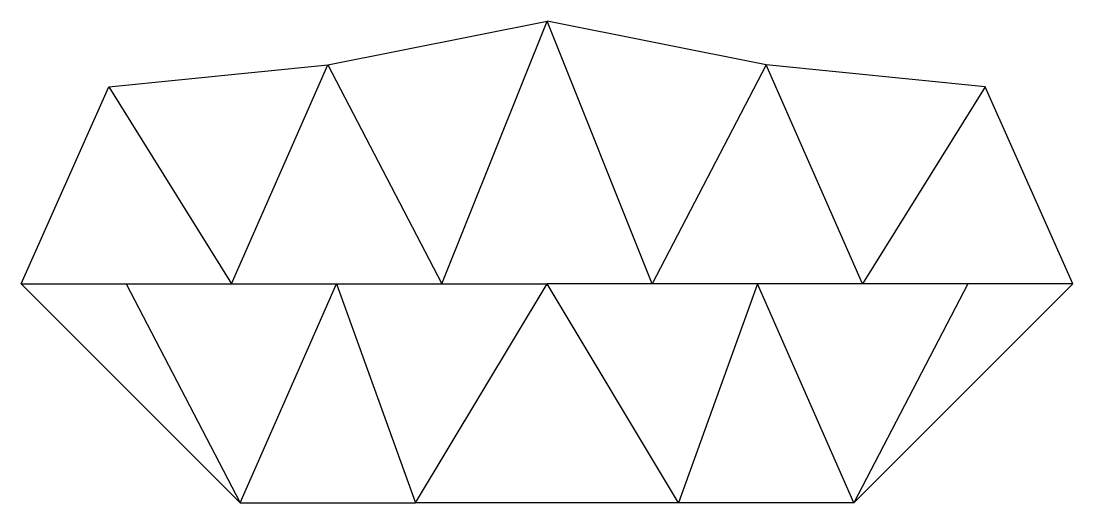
# Model space of a CAD drawing. Header units: inches. Extents: x 0 to 12, y -2.5 to 3.
import ezdxf

# ---------------------------------------------------------------- set-up
doc = ezdxf.new("R2010")
doc.units = ezdxf.units.IN
doc.header["$MEASUREMENT"] = 0

msp = doc.modelspace()

# ---------------------------------------------------------------- linework, layer by layer
at = {"linetype": 'Continuous'}
for p, q in [((3.5, 2.5), (6, 3)), ((4.8, 0), (6, 3)), ((7.2, 0), (6, 3)), ((8.5, 2.5), (6, 3)), ((1, 2.25), (3.5, 2.5)), ((2.4, 0), (3.5, 2.5)), ((3.5, 2.5), (4.8, 0)), ((8.5, 2.5), (7.2, 0)), ((9.6, 0), (8.5, 2.5)), ((11, 2.25), (8.5, 2.5)), ((0, 0), (1, 2.25)), ((1, 2.25), (2.4, 0)), ((11, 2.25), (9.6, 0)), ((12, 0), (11, 2.25)), ((0, 0), (1.2, 0)), ((2.5, -2.5), (0, 0)), ((1.2, 0), (2.4, 0)), ((1.2, 0), (2.5, -2.5)), ((2.4, 0), (3.6, 0)), ((2.5, -2.5), (3.6, 0)), ((3.6, 0), (4.8, 0)), ((3.6, 0), (4.5, -2.5)), ((4.5, -2.5), (6, 0)), ((4.8, 0), (6, 0)), ((7.2, 0), (6, 0)), ((7.5, -2.5), (6, 0)), ((8.4, 0), (7.2, 0)), ((8.4, 0), (7.5, -2.5)), ((9.6, 0), (8.4, 0)), ((9.5, -2.5), (8.4, 0)), ((10.8, 0), (9.5, -2.5)), ((9.5, -2.5), (12, 0)), ((10.8, 0), (9.6, 0)), ((12, 0), (10.8, 0)), ((2.5, -2.5), (4.5, -2.5)), ((7.5, -2.5), (4.5, -2.5)), ((9.5, -2.5), (7.5, -2.5))]:
    msp.add_line(p, q, dxfattribs=at)

doc.saveas('drawing.dxf')
